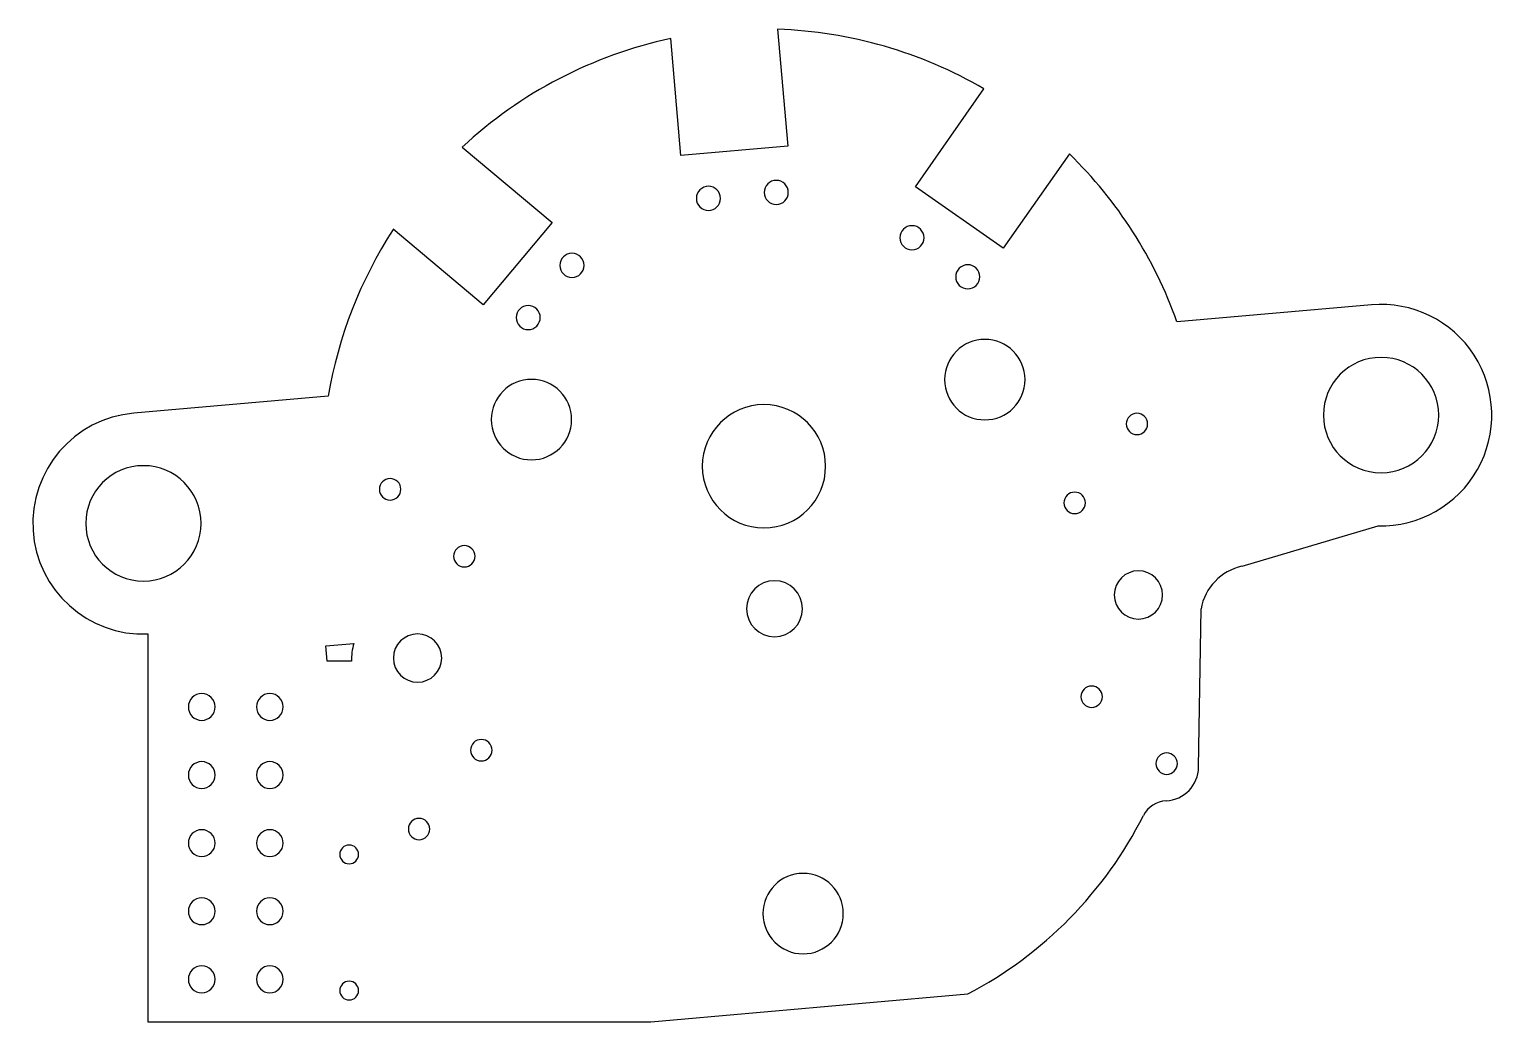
# Model space of a CAD drawing. Header units: millimetres. Extents: x -59.3 to -4.8, y 39.2 to 76.2.
import ezdxf

# ---------------------------------------------------------------- set-up
doc = ezdxf.new("R2010")
doc.units = ezdxf.units.MM
doc.layers.get('0').update_dxf_attribs({"linetype": 'CONTINUOUS'})

msp = doc.modelspace()

# ---------------------------------------------------------------- linework, layer by layer
for p, q in [((-35.028, 71.519), (-35.409, 75.88)), ((-31.425, 76.23), (-31.043, 71.868)), ((-26.279, 70.355), (-23.724, 74.005)), ((-43.19, 71.83), (-39.837, 69.017)), ((-31.043, 71.868), (-35.028, 71.519)), ((-20.537, 71.583), (-23.003, 68.061)), ((-23.003, 68.061), (-26.279, 70.355)), ((-42.408, 65.953), (-45.762, 68.767)), ((-39.837, 69.017), (-42.408, 65.953)), ((-9.264, 65.95, 0), (-16.52, 65.315)), ((-48.187, 62.545), (-55.442, 61.91, 0)), ((-14.095, 56.205, 0), (-9.02, 57.712, 0)), ((-15.712, 48.709), (-15.624, 54.608)), ((-54.918, 53.674, 0), (-54.918, 52.655)), ((-54.918, 52.655), (-54.918, 39.211)), ((-36.151, 39.211), (-24.32, 40.246)), ((-54.918, 39.211), (-36.151, 39.211))]:
    msp.add_line(p, q)
msp.add_lwpolyline([(-48.228, 52.655), (-48.279, 53.233), (-47.237, 53.324, 0.067679), (-47.325, 52.655)], format="xyb", close=True)
at = {"extrusion": (-1.22561e-15, -1.69351e-16, -1)}
for centre, radius in [((31.472, 70.143), 0.45), ((34.003, 69.921), 0.45), ((26.408, 68.453), 0.45), ((39.095, 67.422), 0.45), ((24.327, 66.996), 0.45), ((40.727, 65.476), 0.45), ((23.691, 63.16), 1.5), ((40.606, 61.67), 1.5), ((31.931, 59.93), 2.3), ((18.015, 61.509), 0.4), ((45.879, 59.071), 0.4), ((20.338, 58.565), 0.4), ((43.111, 56.573), 0.4), ((31.538, 54.617), 1.044), ((17.959, 55.129), 0.9), ((44.856, 52.776), 0.9), ((52.908, 50.953), 0.5), ((50.368, 50.953), 0.5), ((19.705, 51.333), 0.4), ((42.478, 49.34), 0.4), ((16.907, 48.837), 0.4), ((52.908, 48.413), 0.5), ((50.368, 48.413), 0.5), ((44.8, 46.397), 0.4), ((52.908, 45.873), 0.5), ((50.368, 45.873), 0.5), ((47.408, 45.453), 0.35), ((30.471, 43.244), 1.5), ((52.908, 43.333), 0.5), ((50.368, 43.333), 0.5), ((52.908, 40.793), 0.5), ((50.368, 40.793), 0.5), ((47.408, 40.373), 0.35)]:
    msp.add_circle(centre, radius, dxfattribs=at)
at = {"extrusion": (8.40389e-17, 7.35245e-18, -1)}
for centre in [(8.904, 61.838, 0), (55.083, 57.798, 0)]:
    msp.add_circle(centre, 2.153, dxfattribs=at)
for centre, radius, start, end in [((-31.994, 59.819), 16.42, 102.005, 132.9867), ((-31.993, 59.819), 16.421, 59.7624, 88.0167), ((-31.993, 59.819), 16.42, 19.5569, 45.7599), ((-31.993, 59.818), 16.421, 146.9784, 170.4424), ((-8.904, 61.838, 0), 4.128, -91.6067, 95), ((-13.656, 54.254, 0), 2, 102.6966, 169.8225), ((-16.878, 46.452, 0), 1, 92.846, 153.1724), ((-31.47, 53.832), 15.352, 297.7553, 333.1724)]:
    msp.add_arc(centre, radius, start, end)
at = {"extrusion": (-9.06197e-09, 1.03579e-07, 1)}
msp.add_arc((-55.083, 57.798, 0), 4.128, 95, 272.2834, dxfattribs=at)
at = {"extrusion": (1.29611e-08, -2.60721e-07, 1)}
msp.add_arc((-16.991, 48.728, 0), 1.279, 272.846, 359.1432, dxfattribs=at)

doc.saveas('drawing.dxf')
